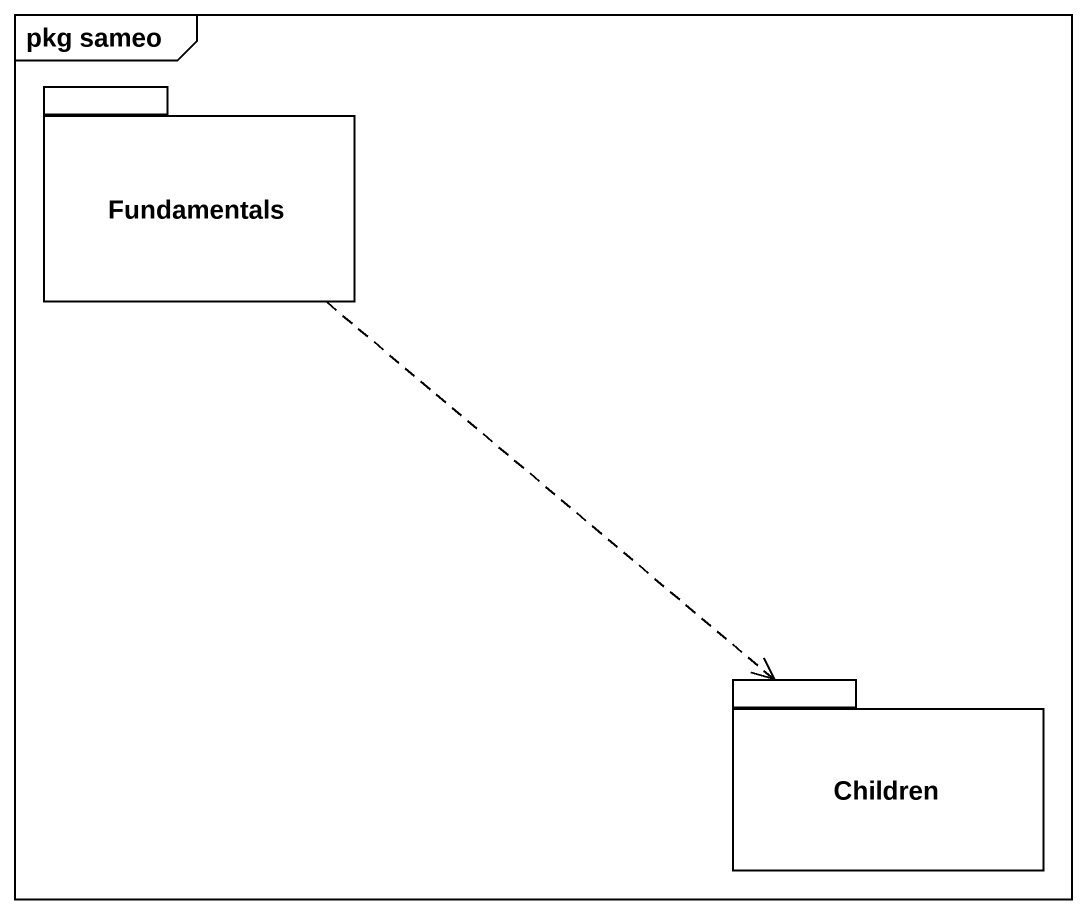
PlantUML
@startuml
mainframe pkg sameo
package Fundamentals {
}
package Children {
}
Fundamentals ..> Children
@enduml
